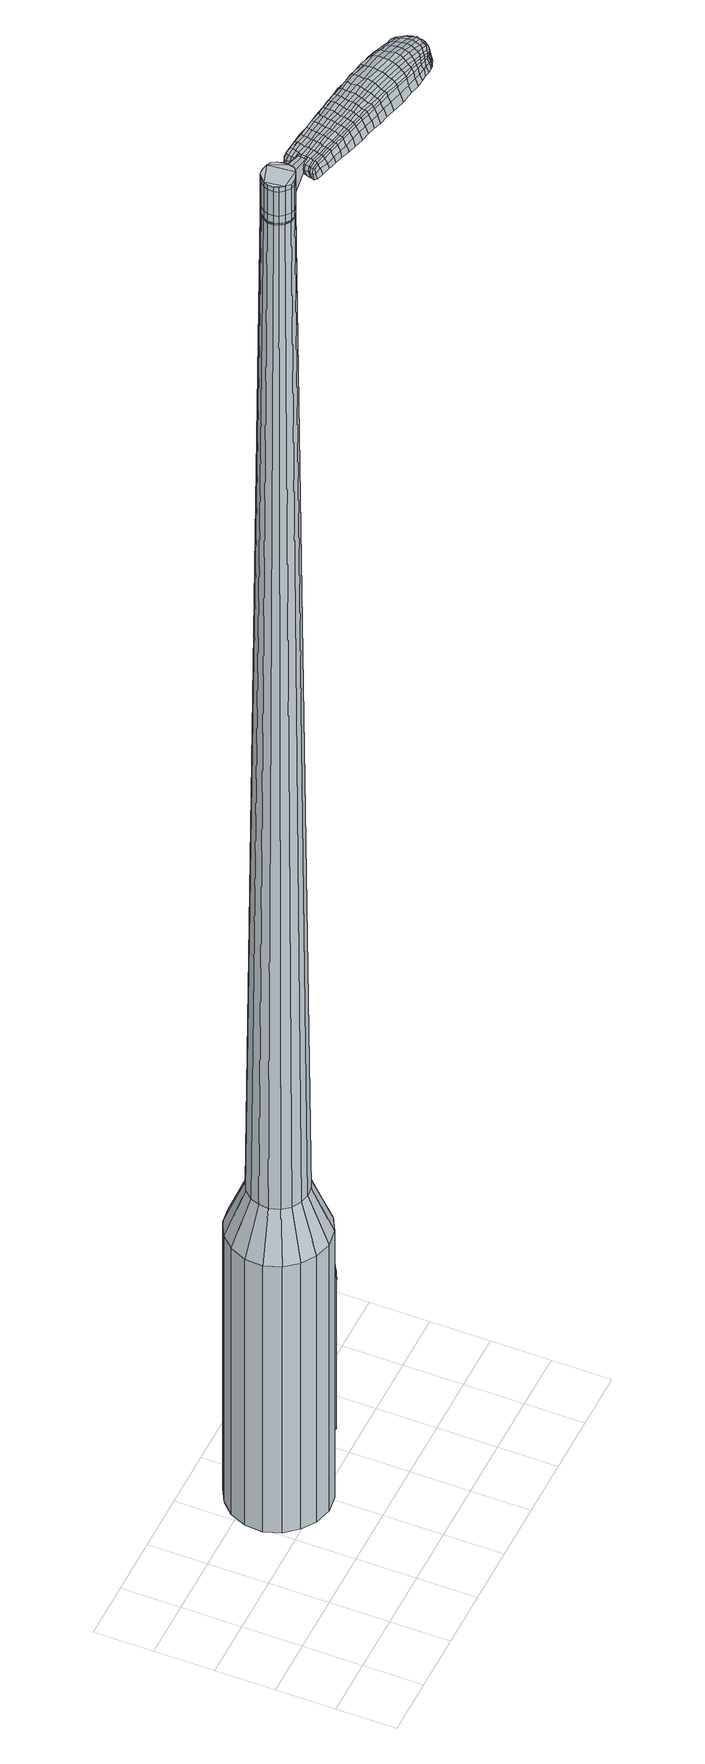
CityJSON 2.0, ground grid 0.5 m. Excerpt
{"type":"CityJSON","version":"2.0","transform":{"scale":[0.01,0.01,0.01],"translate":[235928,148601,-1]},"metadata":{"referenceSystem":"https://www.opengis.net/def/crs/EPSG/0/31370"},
"CityObjects":{
"object1":{"type":"GenericCityObject","attributes":{"cluster":160,"mean_distance_to_centroid":0.141,"new_centroid_x":235929.38,"new_centroid_y":148602.3,"mean_distance_to_camera":6.33,"H1":33.02,"H2":34.66,"Z_final":110.79,"cluster2":-1,"proj_x":235928.61,"proj_y":148605.69,"id_line":62835,"bearing_l":257.16,"distance":3.47,"orientation":"left","G_obj":347.16},"geometry":[{"type":"MultiSurface","lod":"2","boundaries":[[[0,1,2,3]],[[1,4,5,2]],[[4,6,7,5]],[[6,8,9,7]],[[8,10,11,9]],[[10,12,13,11]],[[12,14,15,13]],[[14,16,17,15]],[[16,18,19,17]],[[18,20,21,19]],[[20,22,23,21]],[[22,24,25,23]],[[24,26,27,25]],[[26,28,29,27]],[[28,30,31,29]],[[30,32,33,31]],[[32,34,35,33]],[[34,0,3,35]],[[36,37,38,39]],[[38,40,41,42]],[[41,43,42]],[[42,44,45,46]],[[45,47,46]],[[46,48,49,50]],[[49,51,50]],[[42,46,50,38]],[[50,52,39,38]],[[53,36,39]],[[2,5,7,35]],[[7,9,11,15]],[[11,13,15]],[[15,17,19,23]],[[19,21,23]],[[23,25,27,31]],[[27,29,31]],[[15,23,31,7]],[[31,33,35,7]],[[3,2,35]],[[1,0,54,55]],[[0,34,56,54]],[[34,32,57,56]],[[32,30,58,57]],[[30,28,59,58]],[[28,26,60,59]],[[26,24,61,60]],[[24,22,62,61]],[[22,20,63,62]],[[20,18,64,63]],[[18,16,65,64]],[[16,14,66,65]],[[14,12,67,66]],[[12,10,68,67]],[[10,8,69,68]],[[8,6,70,69]],[[6,4,71,70]],[[4,1,55,71]],[[55,54,72,73]],[[54,56,74,72]],[[56,57,75,74]],[[57,58,76,75]],[[58,59,77,76]],[[59,60,78,77]],[[60,61,79,78]],[[61,62,80,79]],[[62,63,81,80]],[[63,64,82,81]],[[64,65,83,82]],[[65,66,84,83]],[[66,67,85,84]],[[67,68,86,85]],[[68,69,87,86]],[[69,70,88,87]],[[70,71,89,88]],[[71,55,73,89]],[[72,90,91,92]],[[93,94,90,72]],[[75,95,94,93]],[[96,97,95,75]],[[98,99,97,96]],[[78,100,99,98]],[[101,102,100,78]],[[103,104,102,101]],[[105,106,104,103]],[[107,108,106,105]],[[109,110,108,107]],[[111,112,110,109]],[[113,114,112,111]],[[115,116,114,113]],[[117,118,116,115]],[[88,119,118,117]],[[89,120,119,88]],[[92,91,120,89]],[[121,122,123,124]],[[125,121,124,126]],[[127,125,126,128]],[[129,127,128,130]],[[131,129,130,132]],[[133,131,132,134]],[[135,133,134,136]],[[137,135,136,138]],[[139,137,138,140]],[[141,139,140,142]],[[143,141,142,144]],[[145,143,144,146]],[[147,145,146,148]],[[149,147,148,150]],[[151,149,150,152]],[[153,151,152,154]],[[73,72,92]],[[74,93,72]],[[74,75,93]],[[76,96,75]],[[76,77,98,96]],[[77,78,98]],[[79,101,78]],[[79,80,103,101]],[[80,81,105,103]],[[81,82,107,105]],[[82,83,109,107]],[[83,84,111,109]],[[84,85,113,111]],[[85,86,115,113]],[[86,87,117,115]],[[87,88,117]],[[73,92,89]],[[155,91,90]],[[155,120,91]],[[156,118,119]],[[156,157,116,118]],[[157,158,114,116]],[[158,159,112,114]],[[159,160,110,112]],[[160,161,108,110]],[[161,162,106,108]],[[162,163,104,106]],[[163,164,102,104]],[[164,100,102]],[[165,99,100]],[[165,166,97,99]],[[166,95,97]],[[167,94,95]],[[167,90,94]],[[39,52,153,168]],[[155,90,169,154]],[[53,39,168,122]],[[90,167,123,169]],[[36,53,122,121]],[[167,95,124,123]],[[37,36,121,125]],[[95,166,126,124]],[[38,37,125,127]],[[166,165,128,126]],[[40,38,127,129]],[[165,100,130,128]],[[41,40,129,131]],[[100,164,132,130]],[[43,41,131,133]],[[164,163,134,132]],[[42,43,133,135]],[[163,162,136,134]],[[44,42,135,137]],[[162,161,138,136]],[[45,44,137,139]],[[161,160,140,138]],[[47,45,139,141]],[[160,159,142,140]],[[46,47,141,143]],[[159,158,144,142]],[[48,46,143,145]],[[158,157,146,144]],[[49,48,145,147]],[[157,156,148,146]],[[51,49,147,149]],[[156,119,150,148]],[[50,51,149,151]],[[119,120,152,150]],[[52,50,151,153]],[[120,155,154,152]],[[153,154,170,171]],[[154,169,172,170]],[[169,123,173,172]],[[123,122,174,173]],[[122,168,175,174]],[[168,153,171,175]],[[176,177,178,179]],[[180,176,179,181]],[[176,180,182,183]],[[177,176,183,184]],[[185,186,187,188]],[[189,185,188,190]],[[185,189,191,192]],[[186,185,192,193]],[[194,195,196,197]],[[198,194,197,199]],[[194,198,200,201]],[[195,194,201,202]],[[203,204,205,206]],[[207,203,206,208]],[[203,207,209,210]],[[204,203,210,211]],[[212,213,214,215]],[[216,212,215,217]],[[212,216,218,219]],[[213,212,219,220]],[[221,222,223,224]],[[225,221,224,226]],[[221,225,227,228]],[[222,221,228,229]],[[230,231,232,233]],[[222,230,233,223]],[[230,222,229,234]],[[231,230,234,235]],[[236,237,238,239]],[[231,236,239,232]],[[236,231,235,240]],[[237,236,240,241]],[[242,180,181,243]],[[237,242,243,238]],[[242,237,241,244]],[[180,242,244,182]],[[245,246,247,248]],[[249,245,248,250]],[[245,249,251,252]],[[246,245,252,253]],[[254,255,256,257]],[[246,254,257,247]],[[254,246,253,258]],[[255,254,258,259]],[[260,261,262,263]],[[255,260,263,256]],[[260,255,259,264]],[[261,260,264,265]],[[266,267,268,269]],[[261,266,269,262]],[[266,261,265,270]],[[267,266,270,271]],[[272,177,184,273]],[[267,272,273,268]],[[272,267,271,274]],[[177,272,274,178]],[[275,276,277,278]],[[279,275,278,280]],[[275,279,281,282]],[[276,275,282,283]],[[284,285,286,287]],[[276,284,287,277]],[[284,276,283,288]],[[285,284,288,289]],[[290,291,292,293]],[[285,290,293,286]],[[290,285,289,294]],[[291,290,294,295]],[[296,189,190,297]],[[291,296,297,292]],[[296,291,295,298]],[[189,296,298,191]],[[299,300,301,302]],[[303,299,302,304]],[[299,303,305,306]],[[300,299,306,307]],[[308,309,310,311]],[[300,308,311,301]],[[308,300,307,312]],[[309,308,312,313]],[[314,315,316,317]],[[309,314,317,310]],[[314,309,313,318]],[[315,314,318,319]],[[320,321,322,323]],[[315,320,323,316]],[[320,315,319,324]],[[321,320,324,325]],[[326,186,193,327]],[[321,326,327,322]],[[326,321,325,328]],[[186,326,328,187]],[[329,215,214,330]],[[331,329,330,332]],[[329,331,333,334]],[[215,329,334,217]],[[335,331,332,336]],[[337,335,336,338]],[[335,337,339,340]],[[331,335,340,333]],[[341,337,338,342]],[[343,341,342,344]],[[341,343,345,346]],[[337,341,346,339]],[[347,343,344,348]],[[349,347,348,350]],[[347,349,351,352]],[[343,347,352,345]],[[353,349,350,354]],[[204,353,354,205]],[[353,204,211,355]],[[349,353,355,351]],[[356,357,202,201]],[[358,356,201,200]],[[356,358,359,360]],[[357,356,360,361]],[[362,363,361,360]],[[364,362,360,359]],[[362,364,365,366]],[[363,362,366,367]],[[368,369,367,366]],[[370,368,366,365]],[[368,370,371,372]],[[369,368,372,373]],[[374,375,373,372]],[[376,374,372,371]],[[374,376,209,207]],[[375,374,207,208]],[[377,378,379,380]],[[279,377,380,281]],[[377,279,280,381]],[[378,377,381,382]],[[383,198,199,384]],[[378,383,384,379]],[[383,378,382,385]],[[198,383,385,200]],[[386,387,388,389]],[[225,386,389,227]],[[386,225,226,390]],[[387,386,390,391]],[[392,393,394,395]],[[387,392,395,388]],[[392,387,391,396]],[[393,392,396,397]],[[398,195,202,399]],[[393,398,399,394]],[[398,393,397,400]],[[195,398,400,196]],[[401,402,403,404]],[[183,401,404,184]],[[401,183,182,405]],[[402,401,405,406]],[[407,408,409,410]],[[402,407,410,403]],[[407,402,406,411]],[[408,407,411,412]],[[413,206,205,414]],[[408,413,414,409]],[[413,408,412,415]],[[206,413,415,208]],[[416,417,418,419]],[[188,416,419,190]],[[416,188,187,420]],[[417,416,420,421]],[[422,210,209,423]],[[417,422,423,418]],[[422,417,421,424]],[[210,422,424,211]],[[425,426,427,428]],[[303,425,428,305]],[[425,303,304,429]],[[426,425,429,430]],[[431,216,217,432]],[[426,431,432,427]],[[431,426,430,433]],[[216,431,433,218]],[[434,435,436,437]],[[249,434,437,251]],[[434,249,250,438]],[[435,434,438,439]],[[440,441,442,443]],[[435,440,443,436]],[[440,435,439,444]],[[441,440,444,445]],[[446,213,220,447]],[[441,446,447,442]],[[446,441,445,448]],[[213,446,448,214]],[[449,450,439,438]],[[248,449,438,250]],[[449,248,247,451]],[[450,449,451,452]],[[453,454,445,444]],[[450,453,444,439]],[[453,450,452,455]],[[454,453,455,456]],[[457,330,214,448]],[[454,457,448,445]],[[457,454,456,458]],[[330,457,458,332]],[[459,460,461,462]],[[306,459,462,307]],[[459,306,305,428]],[[460,459,428,427]],[[463,334,333,464]],[[460,463,464,461]],[[463,460,427,432]],[[334,463,432,217]],[[465,466,452,451]],[[257,465,451,247]],[[465,257,256,467]],[[466,465,467,468]],[[469,470,456,455]],[[466,469,455,452]],[[469,466,468,471]],[[470,469,471,472]],[[473,336,332,458]],[[470,473,458,456]],[[473,470,472,474]],[[336,473,474,338]],[[475,476,477,478]],[[312,475,478,313]],[[475,312,307,462]],[[476,475,462,461]],[[479,340,339,480]],[[476,479,480,477]],[[479,476,461,464]],[[340,479,464,333]],[[481,482,468,467]],[[263,481,467,256]],[[481,263,262,483]],[[482,481,483,484]],[[485,486,472,471]],[[482,485,471,468]],[[485,482,484,487]],[[486,485,487,488]],[[489,342,338,474]],[[486,489,474,472]],[[489,486,488,490]],[[342,489,490,344]],[[491,492,493,494]],[[318,491,494,319]],[[491,318,313,478]],[[492,491,478,477]],[[495,346,345,496]],[[492,495,496,493]],[[495,492,477,480]],[[346,495,480,339]],[[497,498,484,483]],[[269,497,483,262]],[[497,269,268,499]],[[498,497,499,500]],[[501,502,488,487]],[[498,501,487,484]],[[501,498,500,503]],[[502,501,503,504]],[[505,348,344,490]],[[502,505,490,488]],[[505,502,504,506]],[[348,505,506,350]],[[507,508,509,510]],[[324,507,510,325]],[[507,324,319,494]],[[508,507,494,493]],[[511,352,351,512]],[[508,511,512,509]],[[511,508,493,496]],[[352,511,496,345]],[[513,514,500,499]],[[273,513,499,268]],[[513,273,184,404]],[[514,513,404,403]],[[515,516,504,503]],[[514,515,503,500]],[[515,514,403,410]],[[516,515,410,409]],[[517,354,350,506]],[[516,517,506,504]],[[517,516,409,414]],[[354,517,414,205]],[[518,519,421,420]],[[328,518,420,187]],[[518,328,325,510]],[[519,518,510,509]],[[520,355,211,424]],[[519,520,424,421]],[[520,519,509,512]],[[355,520,512,351]],[[521,522,382,381]],[[278,521,381,280]],[[521,278,277,523]],[[522,521,523,524]],[[525,358,200,385]],[[522,525,385,382]],[[525,522,524,526]],[[358,525,526,359]],[[527,528,529,530]],[[228,527,530,229]],[[527,228,227,389]],[[528,527,389,388]],[[531,532,533,534]],[[528,531,534,529]],[[531,528,388,395]],[[532,531,395,394]],[[535,357,361,536]],[[532,535,536,533]],[[535,532,394,399]],[[357,535,399,202]],[[537,538,524,523]],[[287,537,523,277]],[[537,287,286,539]],[[538,537,539,540]],[[541,364,359,526]],[[538,541,526,524]],[[541,538,540,542]],[[364,541,542,365]],[[543,544,545,546]],[[234,543,546,235]],[[543,234,229,530]],[[544,543,530,529]],[[547,548,549,550]],[[544,547,550,545]],[[547,544,529,534]],[[548,547,534,533]],[[551,363,367,552]],[[548,551,552,549]],[[551,548,533,536]],[[363,551,536,361]],[[553,554,540,539]],[[293,553,539,286]],[[553,293,292,555]],[[554,553,555,556]],[[557,370,365,542]],[[554,557,542,540]],[[557,554,556,558]],[[370,557,558,371]],[[559,560,561,562]],[[240,559,562,241]],[[559,240,235,546]],[[560,559,546,545]],[[563,564,565,566]],[[560,563,566,561]],[[563,560,545,550]],[[564,563,550,549]],[[567,369,373,568]],[[564,567,568,565]],[[567,564,549,552]],[[369,567,552,367]],[[569,570,556,555]],[[297,569,555,292]],[[569,297,190,419]],[[570,569,419,418]],[[571,376,371,558]],[[570,571,558,556]],[[571,570,418,423]],[[376,571,423,209]],[[572,573,406,405]],[[244,572,405,182]],[[572,244,241,562]],[[573,572,562,561]],[[574,575,412,411]],[[573,574,411,406]],[[574,573,561,566]],[[575,574,566,565]],[[576,375,208,415]],[[575,576,415,412]],[[576,575,565,568]],[[375,576,568,373]],[[577,578,579,580]],[[580,579,581,582]],[[583,581,579,584]],[[584,579,578,585]],[[586,587,588,589]],[[589,588,590,591]],[[592,590,588,593]],[[593,588,587,594]],[[595,596,597,598]],[[598,597,599,600]],[[601,599,597,602]],[[602,597,596,603]],[[604,605,606,607]],[[607,606,608,609]],[[610,608,606,611]],[[611,606,605,612]],[[613,614,615,616]],[[616,615,617,618]],[[619,617,615,620]],[[620,615,614,621]],[[622,623,624,625]],[[625,624,626,627]],[[628,626,624,629]],[[629,624,623,630]],[[631,632,633,634]],[[634,633,623,622]],[[630,623,633,635]],[[635,633,632,636]],[[637,638,639,640]],[[640,639,632,631]],[[636,632,639,641]],[[641,639,638,642]],[[582,581,643,644]],[[644,643,638,637]],[[642,638,643,645]],[[645,643,581,583]],[[646,647,648,649]],[[649,648,650,651]],[[652,650,648,653]],[[653,648,647,654]],[[655,656,657,658]],[[658,657,647,646]],[[654,647,657,659]],[[659,657,656,660]],[[661,662,663,664]],[[664,663,656,655]],[[660,656,663,665]],[[665,663,662,666]],[[667,668,669,670]],[[670,669,662,661]],[[666,662,669,671]],[[671,669,668,672]],[[585,578,673,674]],[[674,673,668,667]],[[672,668,673,675]],[[675,673,578,577]],[[676,677,678,679]],[[679,678,680,681]],[[682,680,678,683]],[[683,678,677,684]],[[685,686,687,688]],[[688,687,677,676]],[[684,677,687,689]],[[689,687,686,690]],[[691,692,693,694]],[[694,693,686,685]],[[690,686,693,695]],[[695,693,692,696]],[[591,590,697,698]],[[698,697,692,691]],[[696,692,697,699]],[[699,697,590,592]],[[700,701,702,703]],[[703,702,704,705]],[[706,704,702,707]],[[707,702,701,708]],[[709,710,711,712]],[[712,711,701,700]],[[708,701,711,713]],[[713,711,710,714]],[[715,716,717,718]],[[718,717,710,709]],[[714,710,717,719]],[[719,717,716,720]],[[721,722,723,724]],[[724,723,716,715]],[[720,716,723,725]],[[725,723,722,726]],[[594,587,727,728]],[[728,727,722,721]],[[726,722,727,729]],[[729,727,587,586]],[[613,616,730,731]],[[731,730,732,733]],[[734,732,730,735]],[[735,730,616,618]],[[733,732,736,737]],[[737,736,738,739]],[[740,738,736,741]],[[741,736,732,734]],[[739,738,742,743]],[[743,742,744,745]],[[746,744,742,747]],[[747,742,738,740]],[[745,744,748,749]],[[749,748,750,751]],[[752,750,748,753]],[[753,748,744,746]],[[751,750,754,755]],[[755,754,605,604]],[[612,605,754,756]],[[756,754,750,752]],[[603,757,758,602]],[[602,758,759,601]],[[760,759,758,761]],[[761,758,757,762]],[[762,763,764,761]],[[761,764,765,760]],[[766,765,764,767]],[[767,764,763,768]],[[768,769,770,767]],[[767,770,771,766]],[[772,771,770,773]],[[773,770,769,774]],[[774,775,776,773]],[[773,776,777,772]],[[610,777,776,608]],[[608,776,775,609]],[[778,779,780,781]],[[781,780,680,682]],[[681,680,780,782]],[[782,780,779,783]],[[600,599,784,785]],[[785,784,779,778]],[[783,779,784,786]],[[786,784,599,601]],[[787,788,789,790]],[[790,789,626,628]],[[627,626,789,791]],[[791,789,788,792]],[[793,794,795,796]],[[796,795,788,787]],[[792,788,795,797]],[[797,795,794,798]],[[603,596,799,800]],[[800,799,794,793]],[[798,794,799,801]],[[801,799,596,595]],[[802,803,804,805]],[[805,804,584,585]],[[583,584,804,806]],[[806,804,803,807]],[[808,809,810,811]],[[811,810,803,802]],[[807,803,810,812]],[[812,810,809,813]],[[604,607,814,815]],[[815,814,809,808]],[[813,809,814,816]],[[816,814,607,609]],[[817,818,819,820]],[[820,819,589,591]],[[586,589,819,821]],[[821,819,818,822]],[[610,611,823,824]],[[824,823,818,817]],[[822,818,823,825]],[[825,823,611,612]],[[826,827,704,828]],[[828,704,706]],[[705,704,827,829]],[[618,617,830,831]],[[831,830,827,826]],[[829,827,830,832]],[[832,830,617,619]],[[833,834,835,836]],[[836,835,650,652]],[[651,650,835,837]],[[835,834,837]],[[838,839,840,841]],[[841,840,834,833]],[[837,834,840,842]],[[842,840,839,843]],[[621,614,844,845]],[[845,844,839,838]],[[843,839,844,846]],[[846,844,614,613]],[[847,848,837]],[[837,848,649,651]],[[646,649,848,849]],[[849,848,847,850]],[[843,851,852,842]],[[842,852,847,837]],[[850,847,852,853]],[[853,852,851,854]],[[613,731,171,846]],[[846,171,851,843]],[[854,851,171,855]],[[855,171,731,733]],[[856,857,858,859]],[[859,858,707,708]],[[706,707,858,828]],[[828,858,857,826]],[[734,735,860,861]],[[861,860,857,856]],[[826,857,860,831]],[[831,860,735,618]],[[850,862,863,849]],[[849,863,658,646]],[[655,658,863,864]],[[864,863,862,865]],[[854,866,867,853]],[[853,867,862,850]],[[865,862,867,868]],[[868,867,866,869]],[[733,737,870,855]],[[855,870,866,854]],[[869,866,870,871]],[[871,870,737,739]],[[872,873,874,875]],[[875,874,713,714]],[[708,713,874,859]],[[859,874,873,856]],[[740,741,876,877]],[[877,876,873,872]],[[856,873,876,861]],[[861,876,741,734]],[[865,878,879,864]],[[864,879,664,655]],[[661,664,879,880]],[[880,879,878,881]],[[869,882,883,868]],[[868,883,878,865]],[[881,878,883,884]],[[884,883,882,885]],[[739,743,886,871]],[[871,886,882,869]],[[885,882,886,887]],[[887,886,743,745]],[[888,889,890,891]],[[891,890,719,720]],[[714,719,890,875]],[[875,890,889,872]],[[746,747,892,893]],[[893,892,889,888]],[[872,889,892,877]],[[877,892,747,740]],[[881,894,895,880]],[[880,895,670,661]],[[667,670,895,896]],[[896,895,894,897]],[[885,898,899,884]],[[884,899,894,881]],[[897,894,899,900]],[[900,899,898,901]],[[745,749,902,887]],[[887,902,898,885]],[[901,898,902,903]],[[903,902,749,751]],[[904,905,906,907]],[[907,906,725,726]],[[720,725,906,891]],[[891,906,905,888]],[[752,753,908,909]],[[909,908,905,904]],[[888,905,908,893]],[[893,908,753,746]],[[897,910,911,896]],[[896,911,674,667]],[[585,674,911,805]],[[805,911,910,802]],[[901,912,913,900]],[[900,913,910,897]],[[802,910,913,811]],[[811,913,912,808]],[[751,755,914,903]],[[903,914,912,901]],[[808,912,914,815]],[[815,914,755,604]],[[822,915,916,821]],[[821,916,729,586]],[[726,729,916,907]],[[907,916,915,904]],[[612,756,917,825]],[[825,917,915,822]],[[904,915,917,909]],[[909,917,756,752]],[[783,918,919,782]],[[782,919,679,681]],[[676,679,919,920]],[[920,919,918,921]],[[601,759,922,786]],[[786,922,918,783]],[[921,918,922,923]],[[923,922,759,760]],[[924,925,926,927]],[[927,926,629,630]],[[628,629,926,790]],[[790,926,925,787]],[[928,929,930,931]],[[931,930,925,924]],[[787,925,930,796]],[[796,930,929,793]],[[762,757,932,933]],[[933,932,929,928]],[[793,929,932,800]],[[800,932,757,603]],[[921,934,935,920]],[[920,935,688,676]],[[685,688,935,936]],[[936,935,934,937]],[[760,765,938,923]],[[923,938,934,921]],[[937,934,938,939]],[[939,938,765,766]],[[940,941,942,943]],[[943,942,635,636]],[[630,635,942,927]],[[927,942,941,924]],[[944,945,946,947]],[[947,946,941,940]],[[924,941,946,931]],[[931,946,945,928]],[[768,763,948,949]],[[949,948,945,944]],[[928,945,948,933]],[[933,948,763,762]],[[937,950,951,936]],[[936,951,694,685]],[[691,694,951,952]],[[952,951,950,953]],[[766,771,954,939]],[[939,954,950,937]],[[953,950,954,955]],[[955,954,771,772]],[[956,957,958,959]],[[959,958,641,642]],[[636,641,958,943]],[[943,958,957,940]],[[960,961,962,963]],[[963,962,957,956]],[[940,957,962,947]],[[947,962,961,944]],[[774,769,964,965]],[[965,964,961,960]],[[944,961,964,949]],[[949,964,769,768]],[[953,966,967,952]],[[952,967,698,691]],[[591,698,967,820]],[[820,967,966,817]],[[772,777,968,955]],[[955,968,966,953]],[[817,966,968,824]],[[824,968,777,610]],[[807,969,970,806]],[[806,970,645,583]],[[642,645,970,959]],[[959,970,969,956]],[[813,971,972,812]],[[812,972,969,807]],[[956,969,972,963]],[[963,972,971,960]],[[609,775,973,816]],[[816,973,971,813]],[[960,971,973,965]],[[965,973,775,774]],[[577,580,179,178]],[[580,582,181,179]],[[592,593,192,191]],[[593,594,193,192]],[[595,598,197,196]],[[598,600,199,197]],[[619,620,219,218]],[[620,621,220,219]],[[622,625,224,223]],[[625,627,226,224]],[[631,634,233,232]],[[634,622,223,233]],[[637,640,239,238]],[[640,631,232,239]],[[582,644,243,181]],[[644,637,238,243]],[[652,653,252,251]],[[653,654,253,252]],[[654,659,258,253]],[[659,660,259,258]],[[660,665,264,259]],[[665,666,265,264]],[[666,671,270,265]],[[671,672,271,270]],[[672,675,274,271]],[[675,577,178,274]],[[682,683,282,281]],[[683,684,283,282]],[[684,689,288,283]],[[689,690,289,288]],[[690,695,294,289]],[[695,696,295,294]],[[696,699,298,295]],[[699,592,191,298]],[[700,703,302,301]],[[703,705,304,302]],[[709,712,311,310]],[[712,700,301,311]],[[715,718,317,316]],[[718,709,310,317]],[[721,724,323,322]],[[724,715,316,323]],[[594,728,327,193]],[[728,721,322,327]],[[778,781,380,379]],[[781,682,281,380]],[[600,785,384,199]],[[785,778,379,384]],[[627,791,390,226]],[[791,792,391,390]],[[792,797,396,391]],[[797,798,397,396]],[[798,801,400,397]],[[801,595,196,400]],[[705,429,304]],[[705,829,430,429]],[[829,832,433,430]],[[832,619,218,433]],[[833,836,437,436]],[[836,652,251,437]],[[838,841,443,442]],[[841,833,436,443]],[[621,845,447,220]],[[845,838,442,447]],[[974,975,976,977]],[[978,979,977,976]],[[980,981,982,983]],[[984,985,986,987]],[[975,988,989,976]],[[990,978,976,989]],[[991,980,983,992]],[[993,994,985,984]],[[988,995,996,989]],[[996,997,990,989]],[[998,991,992,999]],[[1000,994,993,1001]],[[995,1002,1003,996]],[[1003,1004,997,996]],[[1005,998,999,1006]],[[1007,1000,1001,1008]],[[1009,1010,1011,1012]],[[1013,1014,1010,1009]],[[1013,1015,1016,1014]],[[1015,1017,1018,1016]],[[1019,1020,1021,1022]],[[1023,1024,1020,1019]],[[1025,1026,1024,1023]],[[1027,1028,1026,1025]],[[1022,1011,1010,1019]],[[1019,1010,1014,1023]],[[1014,1016,1025,1023]],[[1016,1018,1027,1025]],[[983,982,979,978]],[[992,983,978,990]],[[997,999,992,990]],[[1004,1006,999,997]],[[984,987,981,980]],[[993,984,980,991]],[[1001,993,991,998]],[[1008,1001,998,1005]],[[985,1009,1012,986]],[[994,1013,1009,985]],[[1015,1013,994,1000]],[[1017,1015,1000,1007]],[[1029,1030,1031,1032]],[[1031,1033,1034,1035]],[[1031,1035,1036,1037]],[[1031,1037,1032]],[[1038,1029,1032,1039]],[[1040,1039,1032,1041]],[[1042,1041,1032]],[[1043,1031,1030,1044]],[[1045,1043,1044,1046]],[[1047,1045,1046,1048]],[[1049,1047,1048,1050]],[[1051,1049,1050,1052]],[[1052,1053,1054,1055]],[[1052,1055,1056,1057]],[[1052,1057,1058,1059]],[[1058,1060,1061,1062]],[[1058,1062,1063,1064]],[[1058,1064,1059]],[[1052,1059,1051]],[[1065,1066,1030,1029]],[[1067,1068,1033,1031]],[[1069,1070,1042,1032]],[[1066,1071,1044,1030]],[[1072,1067,1031,1043]],[[1071,1073,1046,1044]],[[1074,1072,1043,1045]],[[1073,1075,1048,1046]],[[1076,1074,1045,1047]],[[1075,1077,1050,1048]],[[1078,1076,1047,1049]],[[1077,1079,1052,1050]],[[1080,1078,1049,1051]],[[1079,1081,1053,1052]],[[1082,1083,1060,1058]],[[1084,1080,1051,1059]],[[1054,1053,1081,1085]],[[1055,1054,1085,1086]],[[1056,1055,1086,1087]],[[1057,1056,1087,1088]],[[1058,1057,1088,1082]],[[1089,1065,1029,1038]],[[1090,1089,1038,1039]],[[1091,1090,1039,1040]],[[1092,1091,1040,1041]],[[1070,1092,1041,1042]],[[1034,1033,1068,1093]],[[1061,1060,1083,1094]],[[1035,1034,1093,1095]],[[1036,1035,1095,1096]],[[1037,1036,1096,1097]],[[1032,1037,1097,1069]],[[1062,1061,1094,1098]],[[1063,1062,1098,1099]],[[1064,1063,1099,1100]],[[1059,1064,1100,1084]]]}]}
},
"vertices":[
[182,122,384],[176,109,384],[176,109,96],[182,122,96],[166,98,384],[166,98,96],[153,91,384],[153,91,96],[138,89,384],[138,89,96],[124,93,384],[124,93,96],[112,101,384],[112,101,96],[103,112,384],[103,112,96],[98,126,384],[98,126,96],[99,141,384],[99,141,96],[105,155,384],[105,155,96],[115,165,384],[115,165,96],[128,172,384],[128,172,96],[142,174,384],[142,174,96],[157,171,384],[157,171,96],[169,163,384],[169,163,96],[178,151,384],[178,151,96],[182,137,384],[182,137,96],[152,138,1524],[150,142,1524],[146,144,1524],[153,129,1524],[141,145,1524],[136,145,1524],[129,139,1524],[132,142,1524],[127,135,1524],[127,130,1524],[131,122,1524],[128,126,1524],[135,119,1524],[140,118,1524],[148,121,1524],[144,119,1524],[152,124,1524],[154,133,1524],[165,126,429],[162,118,429],[165,135,429],[163,143,429],[157,150,429],[150,155,429],[142,157,429],[133,156,429],[125,152,429],[119,145,429],[116,137,429],[115,129,429],[118,120,429],[123,113,429],[131,109,429],[139,107,429],[148,108,429],[156,112,429],[153,129,1483],[152,124,1483],[154,133,1483],[152,138,1483],[150,142,1483],[146,144,1483],[141,145,1483],[136,145,1483],[132,142,1483],[129,139,1483],[127,135,1483],[127,130,1483],[128,126,1483],[131,122,1483],[135,119,1483],[140,118,1483],[144,119,1483],[148,121,1483],[153,129,1485],[151,125,1485],[151,125,1483],[153,133,1483],[153,133,1485],[152,138,1485],[149,141,1483],[149,141,1485],[145,144,1483],[145,144,1485],[141,145,1485],[137,144,1483],[137,144,1485],[133,142,1483],[133,142,1485],[130,139,1483],[130,139,1485],[128,135,1483],[128,135,1485],[128,130,1483],[128,130,1485],[129,126,1483],[129,126,1485],[132,122,1483],[132,122,1485],[135,120,1483],[135,120,1485],[140,119,1483],[140,119,1485],[144,119,1485],[148,121,1485],[152,138,1519],[154,133,1519],[154,133,1493],[152,138,1493],[150,142,1519],[150,142,1493],[146,144,1519],[146,144,1493],[141,145,1519],[141,145,1493],[136,145,1519],[136,145,1493],[132,142,1519],[132,142,1493],[129,139,1519],[129,139,1493],[127,135,1519],[127,135,1493],[127,130,1519],[127,130,1493],[128,126,1519],[128,126,1493],[131,122,1519],[131,122,1493],[135,119,1519],[135,119,1493],[140,118,1519],[140,118,1493],[144,119,1519],[144,119,1493],[148,121,1519],[148,121,1493],[152,124,1519],[152,124,1493],[152,124,1485],[140,118,1485],[135,119,1485],[131,122,1485],[128,126,1485],[127,130,1485],[127,135,1485],[129,139,1485],[132,142,1485],[136,145,1485],[146,144,1485],[150,142,1485],[154,133,1485],[153,129,1519],[153,129,1493],[171,121,1513],[171,121,1518],[172,125,1513],[172,128,1513],[172,128,1518],[172,125,1518],[240,89,1519],[233,91,1518],[234,89,1509],[241,87,1510],[248,87,1519],[249,85,1510],[247,89,1526],[239,91,1525],[232,93,1525],[248,127,1519],[241,128,1518],[240,127,1525],[247,125,1525],[257,125,1519],[256,124,1526],[258,126,1510],[250,128,1510],[243,129,1509],[316,93,1519],[315,90,1519],[316,89,1513],[317,93,1513],[316,97,1519],[317,97,1513],[314,98,1524],[314,94,1524],[314,90,1524],[244,110,1530],[237,111,1529],[236,108,1529],[243,106,1530],[253,108,1531],[252,104,1531],[253,111,1530],[245,113,1530],[237,115,1529],[165,127,1512],[164,125,1512],[166,124,1517],[166,127,1517],[166,130,1512],[167,130,1517],[167,130,1506],[166,127,1506],[165,124,1506],[298,77,1519],[294,78,1519],[295,76,1512],[298,76,1512],[300,77,1518],[301,76,1512],[300,78,1522],[298,79,1523],[294,79,1524],[290,78,1519],[284,79,1519],[285,77,1512],[290,77,1512],[289,80,1524],[284,80,1525],[278,80,1519],[270,82,1519],[271,80,1511],[279,78,1511],[278,81,1526],[270,83,1526],[259,84,1519],[260,82,1510],[259,86,1526],[169,110,1513],[176,107,1513],[175,109,1518],[168,111,1517],[163,111,1512],[164,112,1516],[164,110,1506],[169,108,1507],[177,106,1507],[183,105,1514],[190,103,1515],[190,105,1520],[183,107,1519],[184,104,1507],[191,102,1507],[197,101,1515],[205,99,1516],[204,101,1522],[197,103,1521],[198,99,1508],[205,97,1508],[212,97,1517],[219,95,1517],[218,97,1524],[211,99,1523],[213,95,1508],[220,93,1509],[226,93,1518],[225,95,1524],[227,91,1509],[306,112,1519],[303,113,1519],[303,112,1524],[306,111,1523],[309,111,1518],[308,110,1522],[310,112,1512],[308,113,1512],[304,114,1512],[299,115,1519],[293,116,1519],[292,115,1525],[298,113,1524],[300,116,1512],[294,117,1512],[287,118,1519],[280,120,1519],[279,119,1526],[286,117,1526],[289,119,1511],[281,121,1511],[268,122,1519],[267,121,1526],[270,124,1510],[176,139,1513],[183,138,1513],[184,139,1507],[177,140,1507],[170,140,1512],[171,140,1506],[171,139,1516],[175,138,1517],[182,137,1518],[190,137,1514],[198,135,1515],[199,136,1507],[192,138,1507],[189,136,1519],[197,134,1520],[205,134,1515],[213,133,1516],[214,134,1508],[207,135,1508],[204,133,1521],[211,132,1522],[220,132,1517],[227,130,1517],[229,132,1509],[221,133,1508],[219,130,1523],[226,129,1524],[234,129,1518],[236,130,1509],[233,128,1524],[171,126,1519],[171,123,1519],[179,124,1520],[178,122,1520],[179,127,1520],[172,129,1519],[186,123,1522],[185,120,1522],[193,121,1523],[193,118,1523],[194,124,1523],[187,125,1521],[200,119,1524],[200,116,1524],[208,118,1525],[207,115,1525],[208,121,1525],[201,122,1524],[215,116,1526],[214,113,1526],[222,114,1527],[221,111,1527],[223,118,1527],[216,119,1526],[229,113,1528],[229,110,1528],[230,116,1528],[312,94,1527],[311,91,1527],[311,98,1526],[307,99,1527],[307,95,1528],[306,92,1528],[301,97,1529],[300,93,1529],[301,101,1528],[294,102,1530],[294,98,1530],[293,95,1530],[287,100,1531],[286,96,1531],[287,104,1530],[278,106,1531],[278,102,1531],[277,98,1531],[265,105,1531],[264,101,1531],[266,109,1531],[310,109,1518],[312,107,1519],[313,107,1513],[311,110,1513],[309,109,1523],[311,107,1523],[314,102,1519],[315,103,1513],[313,102,1524],[302,78,1518],[305,79,1518],[304,80,1523],[301,79,1523],[303,77,1513],[306,78,1513],[308,81,1519],[311,83,1519],[310,84,1524],[307,81,1523],[309,80,1513],[312,83,1513],[313,86,1519],[312,87,1524],[314,86,1513],[239,92,1528],[240,94,1528],[233,96,1528],[232,94,1527],[248,90,1528],[248,92,1529],[240,97,1529],[241,100,1530],[234,102,1529],[233,99,1528],[249,95,1529],[250,98,1530],[242,103,1530],[235,105,1529],[251,101,1531],[246,124,1528],[246,122,1529],[255,120,1529],[255,122,1528],[239,125,1527],[239,123,1528],[245,118,1529],[254,116,1530],[238,119,1528],[168,139,1512],[167,137,1512],[168,136,1517],[169,138,1517],[169,140,1506],[168,138,1506],[167,134,1512],[168,133,1517],[168,134,1506],[162,113,1512],[162,115,1512],[163,114,1506],[162,112,1506],[163,113,1517],[163,115,1517],[163,117,1512],[163,120,1512],[164,119,1506],[163,116,1506],[164,117,1517],[164,120,1517],[164,122,1512],[165,122,1506],[165,122,1517],[168,112,1519],[169,114,1519],[175,110,1520],[176,112,1520],[169,116,1519],[170,118,1519],[176,114,1520],[177,116,1520],[170,121,1519],[178,119,1520],[174,137,1519],[174,135,1519],[181,134,1520],[181,136,1520],[173,132,1519],[180,131,1520],[183,108,1521],[183,110,1521],[190,106,1522],[190,108,1522],[184,112,1521],[184,115,1521],[191,110,1522],[191,113,1523],[185,117,1522],[192,116,1523],[189,134,1521],[188,132,1521],[196,131,1522],[196,133,1522],[188,129,1521],[195,128,1522],[197,104,1523],[197,106,1523],[204,102,1524],[205,104,1524],[198,108,1523],[199,111,1524],[205,106,1525],[206,109,1525],[199,114,1524],[206,112,1525],[203,132,1523],[203,130,1523],[210,128,1524],[211,130,1524],[202,126,1524],[209,125,1525],[211,100,1525],[212,102,1525],[218,98,1526],[219,100,1526],[212,104,1526],[213,107,1526],[219,103,1527],[220,105,1527],[214,110,1526],[221,108,1527],[218,129,1525],[217,127,1525],[225,126,1526],[225,128,1526],[217,123,1526],[224,122,1527],[225,96,1527],[226,98,1527],[226,101,1527],[227,104,1528],[228,107,1528],[232,126,1527],[232,124,1527],[231,120,1528],[307,109,1525],[308,107,1525],[303,111,1526],[305,108,1526],[310,103,1526],[306,104,1527],[299,79,1525],[301,80,1525],[298,81,1526],[296,80,1525],[304,82,1525],[307,84,1526],[303,85,1527],[300,83,1526],[309,87,1526],[305,88,1527],[298,112,1526],[299,110,1527],[292,114,1527],[293,111,1528],[300,106,1528],[294,107,1529],[290,81,1526],[292,82,1527],[286,83,1528],[285,82,1527],[295,84,1527],[297,86,1528],[290,88,1529],[288,85,1528],[299,90,1528],[292,91,1530],[286,115,1528],[287,113,1529],[278,117,1528],[279,115,1529],[287,109,1529],[279,111,1530],[278,83,1528],[280,84,1528],[272,86,1529],[270,84,1528],[281,87,1529],[283,90,1530],[275,92,1530],[273,89,1530],[285,93,1530],[276,95,1531],[267,120,1529],[267,117,1529],[266,113,1530],[259,87,1528],[260,89,1529],[261,92,1530],[262,95,1530],[263,98,1531],[234,91,1509],[233,93,1518],[240,91,1518],[241,89,1509],[248,89,1519],[249,87,1510],[248,90,1525],[240,93,1525],[233,95,1525],[240,125,1525],[241,126,1518],[248,125,1518],[247,123,1525],[256,123,1519],[255,122,1525],[258,124,1510],[250,126,1509],[243,127,1509],[314,90,1513],[313,90,1519],[314,93,1519],[315,93,1513],[314,97,1519],[315,97,1513],[312,97,1524],[312,94,1524],[312,91,1524],[236,108,1528],[237,111,1528],[244,109,1529],[243,106,1529],[253,107,1529],[252,104,1529],[254,111,1529],[245,113,1529],[238,114,1528],[167,124,1516],[167,124,1512],[167,127,1512],[168,127,1516],[168,130,1512],[169,129,1516],[169,130,1506],[168,127,1506],[167,124,1506],[295,78,1512],[294,80,1519],[298,79,1518],[298,78,1512],[300,79,1518],[300,78,1512],[299,80,1522],[297,80,1523],[294,81,1523],[285,79,1512],[284,81,1519],[290,80,1519],[290,79,1512],[290,81,1524],[284,82,1525],[272,82,1511],[271,83,1519],[278,82,1519],[279,80,1511],[278,83,1525],[270,85,1526],[260,86,1519],[261,84,1510],[259,88,1526],[176,111,1518],[176,109,1513],[169,111,1513],[169,113,1517],[165,113,1512],[165,114,1515],[165,112,1506],[170,110,1506],[177,108,1507],[190,106,1520],[191,105,1514],[184,107,1514],[183,108,1519],[184,106,1507],[192,104,1507],[205,102,1522],[205,101,1516],[198,103,1515],[198,104,1521],[199,101,1508],[206,99,1508],[219,98,1523],[219,97,1517],[212,99,1516],[212,100,1522],[213,97,1508],[220,95,1508],[226,95,1517],[226,96,1524],[227,93,1509],[302,110,1523],[302,111,1519],[305,110,1518],[305,109,1523],[307,109,1518],[307,109,1522],[308,110,1512],[307,111,1512],[304,112,1512],[292,113,1525],[292,114,1519],[298,113,1519],[297,112,1524],[299,114,1512],[294,116,1512],[278,117,1526],[279,118,1519],[287,116,1519],[286,115,1525],[288,117,1511],[281,119,1511],[268,121,1519],[267,119,1526],[270,122,1510],[184,137,1507],[183,136,1513],[175,137,1513],[176,138,1506],[170,138,1512],[171,138,1506],[171,137,1515],[175,136,1517],[182,135,1518],[199,134,1507],[198,133,1514],[190,135,1514],[191,136,1507],[189,134,1519],[197,132,1520],[214,132,1508],[212,131,1516],[205,132,1515],[206,133,1508],[204,131,1521],[211,130,1522],[228,130,1508],[227,128,1517],[220,130,1516],[221,131,1508],[218,129,1522],[226,127,1523],[234,127,1517],[236,128,1509],[233,126,1524],[172,126,1518],[172,123,1518],[179,124,1519],[179,121,1519],[180,127,1519],[173,128,1518],[187,122,1520],[186,120,1520],[194,121,1521],[193,118,1521],[195,124,1521],[187,125,1520],[201,119,1523],[200,116,1523],[208,117,1524],[208,115,1524],[209,121,1524],[202,122,1523],[216,116,1525],[215,113,1525],[223,114,1526],[222,111,1526],[223,117,1526],[216,119,1525],[230,113,1527],[229,110,1527],[231,116,1527],[309,91,1526],[310,94,1526],[310,98,1525],[306,99,1526],[306,95,1526],[306,92,1526],[299,93,1528],[300,97,1528],[300,100,1527],[294,102,1528],[293,98,1529],[292,95,1529],[285,97,1530],[286,100,1530],[287,104,1529],[278,106,1530],[278,102,1530],[277,99,1530],[264,101,1530],[265,105,1530],[266,108,1530],[311,107,1513],[310,106,1518],[309,108,1518],[310,109,1512],[307,108,1523],[309,106,1523],[312,102,1519],[313,102,1513],[311,102,1523],[303,82,1523],[304,81,1518],[302,80,1518],[301,81,1523],[302,78,1512],[304,80,1512],[308,85,1523],[309,85,1519],[307,82,1519],[305,83,1523],[307,82,1513],[310,84,1513],[312,87,1519],[310,88,1524],[312,87,1513],[233,97,1527],[240,95,1527],[240,94,1527],[233,95,1526],[248,91,1527],[248,93,1528],[235,102,1528],[242,100,1528],[241,97,1528],[234,99,1527],[249,95,1528],[250,98,1529],[243,103,1529],[236,105,1528],[251,101,1529],[255,119,1528],[246,121,1527],[246,122,1527],[255,121,1527],[239,124,1526],[239,122,1527],[246,117,1528],[254,115,1528],[239,119,1527],[170,136,1516],[170,137,1512],[170,137,1516],[171,137,1506],[169,133,1512],[170,133,1516],[170,134,1506],[165,113,1506],[164,114,1512],[164,113,1512],[164,112,1506],[165,114,1516],[166,118,1506],[165,119,1512],[165,116,1512],[165,116,1506],[166,117,1516],[166,119,1516],[166,122,1512],[167,121,1506],[167,122,1516],[170,114,1518],[169,113,1518],[176,111,1519],[176,112,1519],[171,118,1518],[170,116,1518],[177,114,1519],[178,116,1519],[178,119,1519],[181,133,1519],[175,135,1518],[175,136,1518],[182,134,1519],[174,132,1518],[181,130,1519],[184,110,1520],[183,109,1520],[191,107,1521],[191,108,1521],[185,115,1520],[184,112,1520],[191,110,1521],[192,113,1521],[185,117,1520],[193,115,1521],[196,131,1521],[189,132,1520],[189,133,1520],[196,132,1521],[188,129,1520],[195,127,1521],[198,106,1522],[198,105,1522],[205,103,1523],[205,104,1523],[199,111,1522],[199,108,1522],[206,106,1523],[206,109,1524],[200,114,1523],[207,112,1524],[211,128,1523],[203,129,1522],[204,130,1522],[211,129,1523],[203,126,1522],[210,124,1523],[212,102,1524],[212,101,1524],[219,99,1525],[219,100,1525],[214,107,1525],[213,105,1524],[220,103,1525],[221,106,1526],[214,110,1525],[221,108,1526],[225,125,1525],[218,126,1524],[218,128,1524],[225,126,1525],[217,123,1524],[224,121,1525],[226,98,1526],[226,97,1526],[228,104,1527],[227,101,1526],[228,107,1527],[232,124,1526],[232,125,1526],[231,120,1526],[307,106,1524],[305,108,1524],[302,109,1525],[304,107,1525],[309,102,1525],[305,103,1525],[297,82,1525],[301,82,1524],[299,81,1524],[295,81,1525],[302,86,1526],[306,86,1525],[303,83,1524],[300,84,1525],[308,88,1525],[304,89,1526],[299,109,1526],[297,111,1526],[292,112,1526],[292,111,1527],[300,105,1526],[293,107,1527],[286,84,1527],[292,83,1526],[290,82,1526],[284,83,1526],[290,89,1528],[296,87,1527],[294,85,1526],[288,86,1527],[298,90,1527],[291,92,1528],[286,112,1527],[286,114,1527],[278,116,1527],[278,114,1528],[287,108,1528],[278,110,1529],[272,87,1528],[280,85,1527],[279,84,1527],[271,86,1527],[275,92,1529],[283,90,1529],[281,87,1528],[273,89,1528],[284,93,1529],[276,95,1530],[267,117,1528],[267,118,1528],[266,113,1529],[260,90,1528],[259,89,1528],[263,95,1529],[261,92,1529],[264,98,1530],[165,112,1508],[166,119,1508],[198,110,1509],[196,103,1509],[219,105,1510],[217,96,1510],[257,95,1512],[255,86,1512],[237,90,1511],[239,99,1511],[275,91,1513],[288,89,1514],[286,80,1514],[272,82,1513],[168,125,1508],[199,118,1509],[220,113,1510],[259,104,1512],[241,108,1511],[277,100,1513],[290,97,1514],[169,132,1508],[201,126,1509],[222,122,1510],[261,113,1512],[244,117,1511],[292,106,1514],[279,109,1513],[171,138,1508],[203,133,1509],[224,130,1510],[263,123,1512],[246,127,1511],[294,115,1514],[281,119,1513],[301,86,1514],[306,86,1514],[304,80,1514],[299,78,1514],[303,94,1514],[307,93,1514],[305,103,1514],[309,100,1514],[307,111,1514],[311,107,1514],[311,88,1515],[315,91,1515],[315,89,1515],[310,84,1515],[312,92,1515],[315,92,1515],[313,97,1515],[315,93,1515],[314,101,1515],[316,94,1515],[167,165,334],[171,163,334],[171,163,165],[159,171,171],[167,165,165],[164,167,165],[162,169,166],[160,170,167],[159,171,169],[164,167,334],[162,169,333],[160,170,332],[159,171,331],[159,171,328],[180,151,165],[180,151,334],[184,137,165],[184,137,334],[183,122,165],[183,122,334],[177,108,165],[177,108,334],[167,97,165],[167,97,334],[163,95,334],[160,93,334],[158,92,333],[156,91,332],[155,90,331],[154,90,328],[163,95,165],[154,90,171],[155,90,169],[156,91,167],[158,92,166],[160,93,165],[166,163,334],[169,161,334],[169,161,165],[166,163,165],[157,169,171],[157,169,328],[177,150,334],[177,150,165],[181,136,334],[181,136,165],[180,123,334],[180,123,165],[175,110,334],[175,110,165],[166,99,334],[166,99,165],[162,97,334],[153,93,328],[153,93,171],[162,97,165],[159,96,334],[156,94,333],[155,93,332],[153,93,331],[163,165,334],[160,167,333],[159,168,332],[158,168,331],[163,165,165],[153,93,169],[160,167,166],[159,168,167],[158,168,169],[155,93,167],[156,94,166],[159,96,165]
]}
